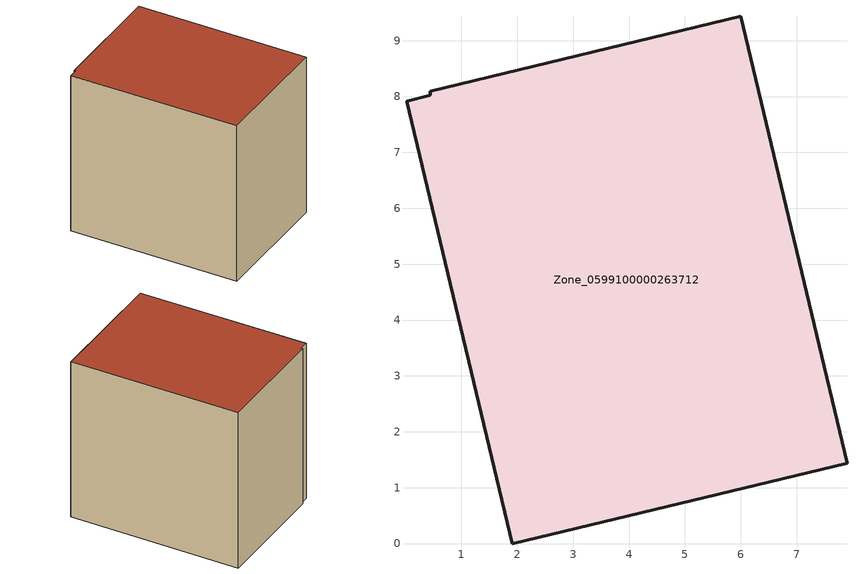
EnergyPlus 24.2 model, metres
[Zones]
Zone_0599100000263712
 floor ground (C_G): 0.45,8.02 0.44,8.1 6,9.43 7.9,1.44 1.91,0 0.02,7.92 z0
 wall outside (C_F): 1.91,0 7.9,1.44 6,9.43 0.44,8.1 0.45,8.02 0.02,7.92 1.91,0 z0:7.95
 roof outside (C_R): 0.45,8.02 0.02,7.92 1.91,0 7.9,1.44 6,9.43 0.44,8.1 z7.95
[BUILDING]
Pand.0599100000263712: North Axis=0; Terrain=City; Loads Convergence Tolerance Value=0.04; Temperature Convergence Tolerance Value=0.4; Solar Distribution=FullExterior; Maximum Number of Warmup Days=25; Minimum Number of Warmup Days=1
[Site:Location]
Rotterdam.The.Hague.AP_ZH_NLD Design_Conditions: Latitude=51.96; Longitude=4.45; Time Zone=1; Elevation=-4.5
[SITE:GROUNDTEMPERATURE:BUILDINGSURFACE]
18, 18, 18, 18, 18, 18, 18, 18, 18, 18, 18, 18
[MATERIAL] Thermal Absorptance=0.9; Solar Absorptance=0.7; Visible Absorptance=0.7
Name | Roughness | Thickness | Conductivity | Density | Specific Heat
G.TI.1965-1974 | MediumSmooth | 0.15 | 0.882353 | 540 | 1210
F.TI.1965-1974 | Rough | 0.3 | 0.697674 | 1920 | 840
R.TI.1965-1974 | MediumRough | 0.2 | 0.232558 | 1500 | 1000
[CONSTRUCTION]
C_G: G.TI.1965-1974
C_F: F.TI.1965-1974
C_R: R.TI.1965-1974
[ZONE]
Zone_0599100000263712: Type=1; Multiplier=1; Ceiling Height=Autocalculate; Volume=Autocalculate; Floor Area=autocalculate; Part of Total Floor Area=Yes
[ZONEINFILTRATION:DESIGNFLOWRATE]
Infil_Zone_0599100000263712: Zone or ZoneList or Space or SpaceList=Zone_0599100000263712; Schedule=AlwaysOn; Design Flow Rate Calculation Method=Flow/Area; Flow Rate per Floor Area=0.003; Constant Term Coefficient=1; Temperature Term Coefficient=0; Velocity Term Coefficient=0; Velocity Squared Term Coefficient=0
[HVACTEMPLATE:ZONE:IDEALLOADSAIRSYSTEM]
Zone_0599100000263712: Maximum Heating Supply Air Temperature=50; Minimum Cooling Supply Air Temperature=13; Maximum Heating Supply Air Humidity Ratio=0.0156; Minimum Cooling Supply Air Humidity Ratio=0.0077; Heating Limit=NoLimit; Cooling Limit=NoLimit; Dehumidification Control Type=ConstantSensibleHeatRatio; Cooling Sensible Heat Ratio=0.7; Dehumidification Setpoint=60; Humidification Control Type=None; Humidification Setpoint=30; Outdoor Air Method=None; Outdoor Air Flow Rate per Person=0.00944; Outdoor Air Flow Rate per Zone Floor Area=0; Outdoor Air Flow Rate per Zone=0; Demand Controlled Ventilation Type=None; Outdoor Air Economizer Type=NoEconomizer; Heat Recovery Type=None; Sensible Heat Recovery Effectiveness=0.7; Latent Heat Recovery Effectiveness=0.65
[ZONECONTROL:THERMOSTAT]
ThermostatControl_Zone_0599100000263712: Zone or ZoneList=Zone_0599100000263712; Control Type Schedule=DualSetpointControlType; Control 1=Thermostat_Zone_0599100000263712; Temperature Difference Between Cutout And Setpoint=0
[THERMOSTATSETPOINT:DUALSETPOINT]
Thermostat_Zone_0599100000263712: Heating Setpoint Temperature Schedule=HeatingSetpoint_Zone_0599100000263712; Cooling Setpoint Temperature Schedule=CoolingSetpoint_Zone_0599100000263712
[SCHEDULE:COMPACT]
HeatingSetpoint_Zone_0599100000263712: Through: 12/31, For: AllDays, Until: 24:00, 21
CoolingSetpoint_Zone_0599100000263712: Through: 12/31, For: AllDays, Until: 24:00, 24
DualSetpointControlType: Through: 12/31, For: AllDays, Until: 24:00, 4
AlwaysOn: Through: 12/31, For: AllDays, Until: 24:00, 1
